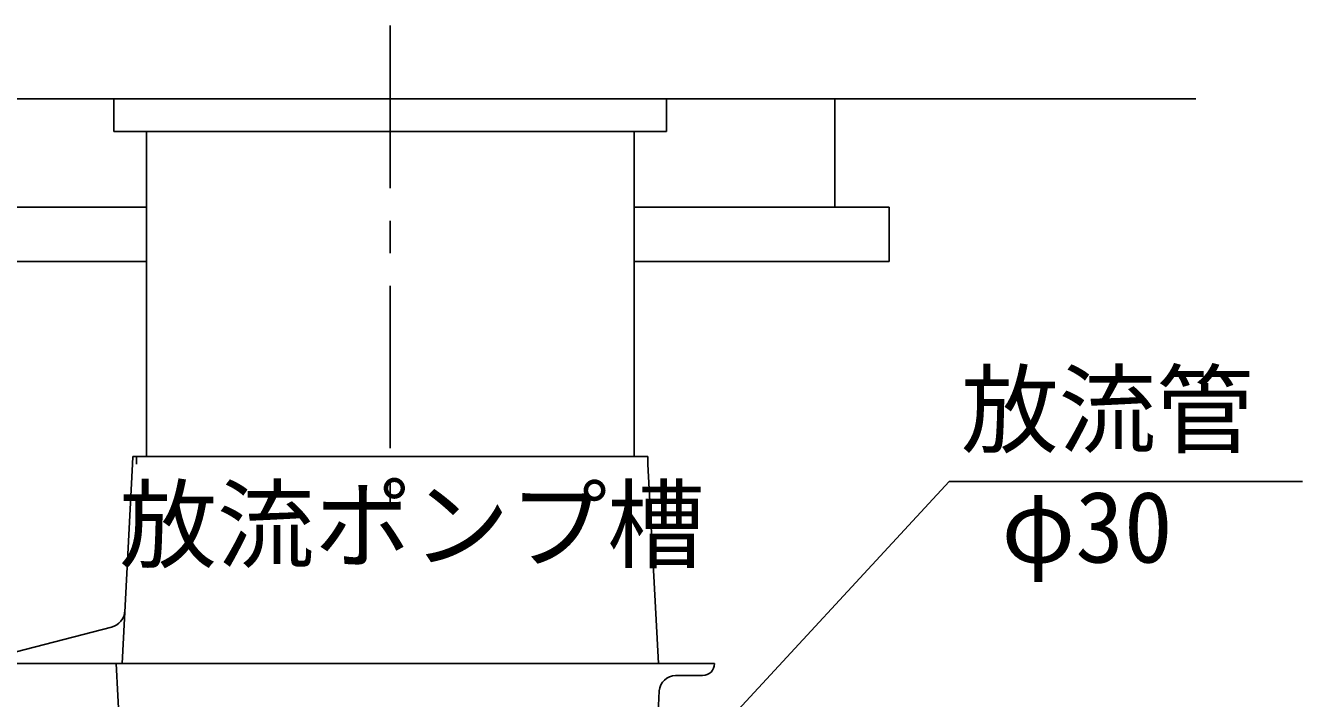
# Model space of a CAD drawing. Units: millimetres, scale not verified. Extents: x -22013 to 8910, y -6308 to 6308.
# Drawn here: x -3699 to -2521, y -1895 to -1274 of the extents above; entities that cross this region are included whole.
import ezdxf
from ezdxf.enums import TextEntityAlignment as Align

# ---------------------------------------------------------------- set-up
doc = ezdxf.new("R2010")
doc.units = ezdxf.units.MM
doc.header["$LTSCALE"] = 30
doc.linetypes.add('CHAIN1', pattern=[8, 5, -1, 1, -1])
doc.linetypes.add('DASHED1', pattern=[1.8, 1.2, -0.6])
for name, color, linetype, lineweight in [('0-0_0E', 3, 'Continuous', 25), ('0-1_空気管', 3, 'Continuous', 25), ('0-6_機器', 3, 'Continuous', 25)]:
    doc.layers.add(name, color=color, linetype=linetype, lineweight=lineweight)
doc.styles.add('ＭＳ ゴシック', font='')
doc.styles.get('ＭＳ ゴシック').set_extended_font_data('MS Gothic')

msp = doc.modelspace()

# ---------------------------------------------------------------- linework, layer by layer
at = {"layer": '0-0_0E'}
for p, q in [((-3617.56, -1342.08), (-3107.56, -1342.08)), ((-3617.56, -1342.08), (-3617.56, -1372.08)), ((-3107.56, -1342.08), (-3107.56, -1372.08)), ((-3617.56, -1372.08), (-3107.56, -1372.08)), ((-3587.56, -1372.08), (-3587.56, -1672.08)), ((-3137.56, -1372.08), (-3137.56, -1672.08)), ((-3600.35, -1678.96), (-3600.23, -1672.08)), ((-3124.89, -1672.08), (-3600.23, -1672.08)), ((-3124.89, -1672.08), (-3124.77, -1678.96)), ((-3610, -1863.08), (-3600.36, -1679.08)), ((-3124.76, -1679.08), (-3115.12, -1863.08)), ((-3619.77, -1829.31), (-3755.45, -1864.55)), ((-3063.31, -1863.08), (-3767.63, -1863.08)), ((-3615.63, -1863.08), (-3587.86, -2392.96)), ((-3099.33, -1874.08), (-3074.31, -1874.08)), ((-3135.39, -2290.65), (-3114.31, -1888.29))]:
    msp.add_line(p, q, dxfattribs=at)
at = {"layer": '0-0_0E', "linetype": 'DASHED1'}
msp.add_line((-3596.85, -1679.08), (-3596.73, -1672.08), dxfattribs=at)
at = {"layer": '0-0_0E'}
msp.add_lwpolyline([(-3075.3, -1942.37), (-2846.74, -1694.98), (-2520.81, -1694.98)], dxfattribs=at)
for centre, radius, start, end in [((-3623.91, -1813.34), 16.5, 284.56, 357), ((-3074.31, -1863.08), 11, 270, 0), ((-3099.33, -1889.08), 15, 90, 177)]:
    msp.add_arc(centre, radius, start, end, dxfattribs=at)
at = {"layer": '0-1_空気管', "linetype": 'CHAIN1'}
msp.add_line((-3362.56, -1274.43), (-3362.56, -1715.66), dxfattribs=at)
at = {"layer": '0-6_機器', "color": 2}
for p, q in [((-6560.78, -1342.1), (-2619.19, -1342.1)), ((-3124.8, -1342.1), (-3485.59, -1342.1)), ((-2952.31, -1342.08), (-2952.31, -1442.08)), ((-3942.34, -1442.08), (-3587.56, -1442.08)), ((-3137.56, -1442.08), (-2902.31, -1442.08)), ((-2902.31, -1442.08), (-2902.31, -1492.08)), ((-3942.34, -1492.08), (-3587.56, -1492.08)), ((-3137.56, -1492.08), (-2902.31, -1492.08))]:
    msp.add_line(p, q, dxfattribs=at)

# ---------------------------------------------------------------- texts
at = {"layer": '0-0_0E', "color": 4, "style": 'ＭＳ ゴシック'}
for s, p in [('放流管', (-2835.81, -1681.49)), ('放流ポンプ槽', (-3612.46, -1787.59)), ('φ30', (-2798.63, -1789.66))]:
    msp.add_text(s, height=65.98, dxfattribs=at).set_placement(p, align=Align.BOTTOM_LEFT)

doc.saveas('drawing.dxf')
